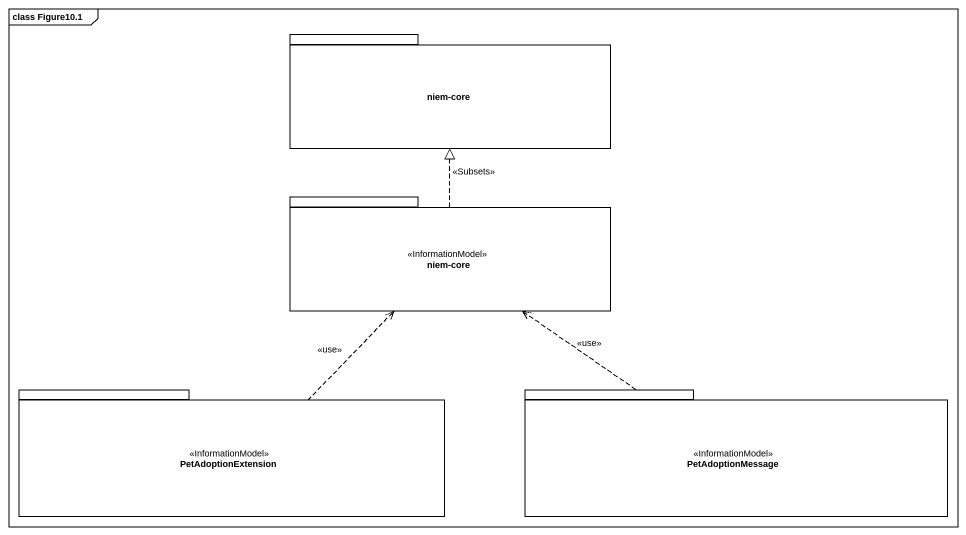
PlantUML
@startuml
mainframe class Figure10.1
package "niem-core" as niem_core {
}
package "niem-core" as niem_core_2 <<InformationModel>> {
}
package PetAdoptionExtension <<InformationModel>> {
}
package PetAdoptionMessage <<InformationModel>> {
}
niem_core_2 .up.|> niem_core : <<Subsets>>
PetAdoptionExtension .up.> niem_core_2 : <<use>>
PetAdoptionMessage .up.> niem_core_2 : <<use>>
@enduml
